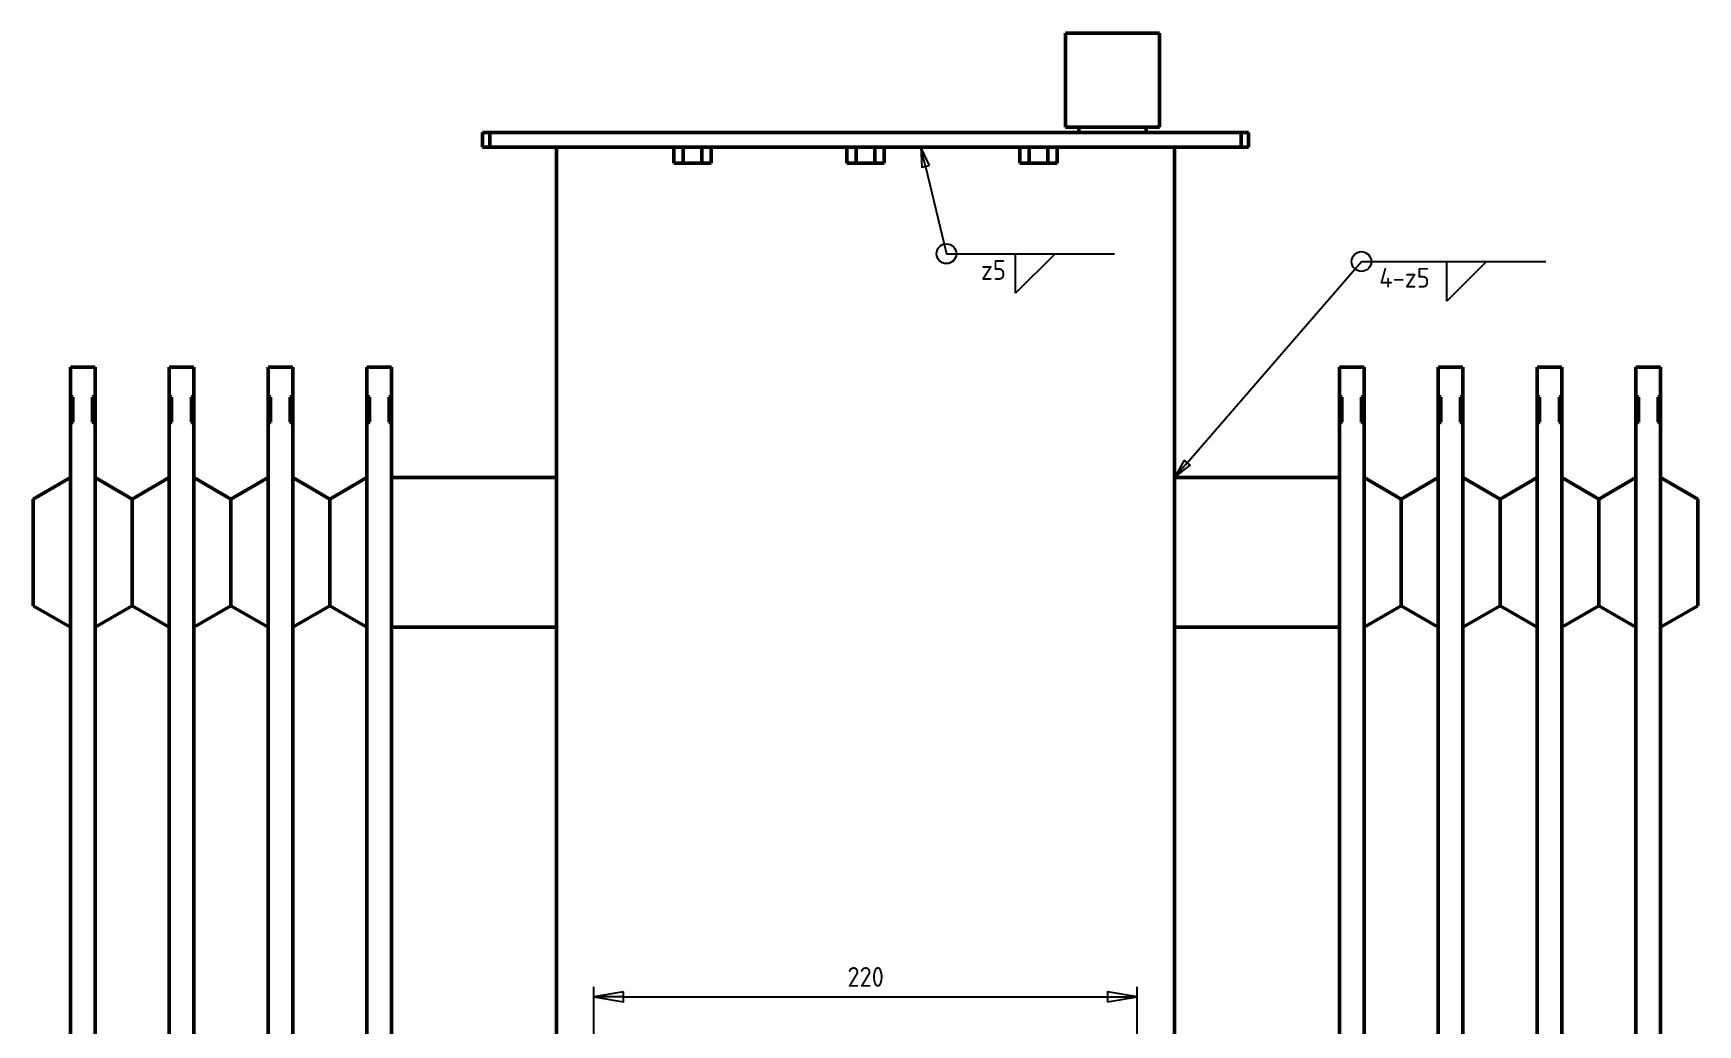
# Model space of a CAD drawing. Header units: millimetres. Extents: x 0 to 3364, y 0 to 2376.
# Drawn here: x 1989 to 2663, y 843 to 1244 of the extents above; entities that cross this region are included whole.
import ezdxf

# ---------------------------------------------------------------- set-up
doc = ezdxf.new("R2010")
doc.units = ezdxf.units.MM
doc.header["$LTSCALE"] = 4
doc.layers.get('0').update_dxf_attribs({"lineweight": 25})
for name, color, linetype, lineweight in [('가시적인 것(ISO)', 7, 'Continuous', 50), ('기호(ISO)', 7, 'Continuous', 25), ('치수(ISO)', 7, 'Continuous', 25)]:
    doc.layers.add(name, color=color, linetype=linetype, lineweight=lineweight)
doc.styles.add('ISO ProportionalPSTEK', font='isocp.shx')
doc.dimstyles.new('PSTEK', dxfattribs={"dimscale": 4, "dimtxt": 2, "dimasz": 3, "dimexe": 1, "dimexo": 1, "dimgap": 1, "dimtad": 1, "dimrnd": 1e-08, "dimdsep": 46, "dimtxsty": 'ISO ProportionalPSTEK', "dimblk": 'Filled-1', "dimcen": 0.09, "dimdle": 10, "dimclrd": 3, "dimclre": 3, "dimclrt": 1, "dimadec": 1, "dimazin": 2, "dimtfac": 1, "dimtmove": 0, "dimatfit": 3, "dimfxl": 0, "dimtolj": 1, "dimlwd": -1, "dimlwe": -1, "dimarcsym": 0})

# ---------------------------------------------------------------- blocks, each defined once
blk = doc.blocks.new('Filled-1')
at = {"color": 0}
for p, q in [((0, 0), (-1, 0.167)), ((-1, 0.167), (-1, -0.167)), ((-1, 0), (0, 0)), ((-1, -0.167), (0, 0))]:
    blk.add_line(p, q, dxfattribs=at)
at = {"color": 0, "flags": 128}
blk.add_lwpolyline([(-1, -0.167), (0, 0), (-1, 0.167), (-1, -0.167)], dxfattribs=at)
at = {"color": 0}
blk.add_solid([(-1, -0.167), (0, 0), (-1, 0.167), (-1, -0.167)], dxfattribs=at)
blk = doc.blocks.new('*D68')
at = {"layer": 'Defpoints', "color": 0, "transparency": 16777216}
for p in [(2436.19, 854.47), (2216.19, 777.77), (2436.19, 778.32)]:
    blk.add_point(p, dxfattribs=at)
at = {"layer": '치수(ISO)', "color": 3, "transparency": 16777216}
for p, q in [((2216.19, 781.77), (2216.19, 858.47)), ((2436.19, 782.32), (2436.19, 858.47)), ((2228.19, 854.47), (2424.19, 854.47))]:
    blk.add_line(p, q, dxfattribs=at)
at = {"layer": '치수(ISO)', "color": 3, "transparency": 16777216, "xscale": 12, "yscale": 12, "zscale": 12, "rotation": 180}
blk.add_blockref('Filled-1', (2216.19, 854.47), dxfattribs=at)
at = {"layer": '치수(ISO)', "color": 3, "transparency": 16777216, "xscale": 12, "yscale": 12, "zscale": 12}
blk.add_blockref('Filled-1', (2436.19, 854.47), dxfattribs=at)
at = {"layer": '치수(ISO)', "color": 1, "transparency": 16777216, "insert": (2318.89, 866.48), "char_height": 8, "attachment_point": 1, "style": 'ISO ProportionalPSTEK'}
blk.add_mtext('\\A1;220', dxfattribs=at)

msp = doc.modelspace()

# ---------------------------------------------------------------- linework, layer by layer
at = {"layer": '가시적인 것(ISO)'}
for p, q in [((2445.1943, 1244.416), (2407.1943, 1244.416)), ((2407.1943, 1206.416), (2407.1943, 1244.416)), ((2445.1943, 1206.416), (2445.1943, 1244.416)), ((2407.1943, 1206.416), (2445.1943, 1206.416)), ((2412.5943, 1206.416), (2412.5943, 1204.316)), ((2439.7943, 1204.316), (2439.7943, 1206.416)), ((2174.1943, 1204.316), (2171.1943, 1204.316)), ((2171.1943, 1204.316), (2171.1943, 1198.316)), ((2174.1943, 1198.316), (2174.1943, 1204.316)), ((2478.1943, 1204.316), (2174.1943, 1204.316)), ((2481.1943, 1204.316), (2478.1943, 1204.316)), ((2478.1943, 1204.316), (2478.1943, 1198.316)), ((2481.1943, 1198.316), (2481.1943, 1204.316)), ((2171.1943, 1198.316), (2174.1943, 1198.316)), ((2174.1943, 1198.316), (2478.1943, 1198.316)), ((2201.1943, 1198.316), (2201.1943, 348.816)), ((2248.6887, 1198.316), (2248.6887, 1191.816)), ((2252.4415, 1198.316), (2252.4415, 1191.816)), ((2259.947, 1198.316), (2259.947, 1191.816)), ((2263.6998, 1198.316), (2263.6998, 1191.816)), ((2318.6887, 1198.316), (2318.6887, 1191.816)), ((2322.4415, 1198.316), (2322.4415, 1191.816)), ((2329.947, 1198.316), (2329.947, 1191.816)), ((2333.6998, 1198.316), (2333.6998, 1191.816)), ((2388.6887, 1198.316), (2388.6887, 1191.816)), ((2392.4415, 1198.316), (2392.4415, 1191.816)), ((2399.947, 1198.316), (2399.947, 1191.816)), ((2403.6998, 1198.316), (2403.6998, 1191.816)), ((2451.1943, 348.816), (2451.1943, 1198.316)), ((2478.1943, 1198.316), (2481.1943, 1198.316)), ((2252.4415, 1191.816), (2248.6887, 1191.816)), ((2259.947, 1191.816), (2252.4415, 1191.816)), ((2263.6998, 1191.816), (2259.947, 1191.816)), ((2322.4415, 1191.816), (2318.6887, 1191.816)), ((2329.947, 1191.816), (2322.4415, 1191.816)), ((2333.6998, 1191.816), (2329.947, 1191.816)), ((2392.4415, 1191.816), (2388.6887, 1191.816)), ((2399.947, 1191.816), (2392.4415, 1191.816)), ((2403.6998, 1191.816), (2399.947, 1191.816)), ((2004.3943, 1109.316), (2004.3943, 1103.2852)), ((2004.3943, 1109.316), (2014.3943, 1109.316)), ((2014.3943, 1103.2852), (2014.3943, 1109.316)), ((2044.3943, 1109.316), (2044.3943, 1103.2852)), ((2044.3943, 1109.316), (2054.3943, 1109.316)), ((2054.3943, 1103.2852), (2054.3943, 1109.316)), ((2084.3943, 1109.316), (2084.3943, 1103.2852)), ((2084.3943, 1109.316), (2094.3943, 1109.316)), ((2094.3943, 1103.2852), (2094.3943, 1109.316)), ((2124.3943, 1109.316), (2124.3943, 1103.2852)), ((2124.3943, 1109.316), (2134.3943, 1109.316)), ((2134.3943, 1103.2852), (2134.3943, 1109.316)), ((2517.9943, 1109.316), (2517.9943, 1103.2852)), ((2527.9943, 1109.316), (2517.9943, 1109.316)), ((2527.9943, 1103.2852), (2527.9943, 1109.316)), ((2557.9943, 1109.316), (2557.9943, 1103.2852)), ((2567.9943, 1109.316), (2557.9943, 1109.316)), ((2567.9943, 1103.2852), (2567.9943, 1109.316)), ((2597.9943, 1109.316), (2597.9943, 1103.2852)), ((2607.9943, 1109.316), (2597.9943, 1109.316)), ((2607.9943, 1103.2852), (2607.9943, 1109.316)), ((2637.9943, 1109.316), (2637.9943, 1103.2852)), ((2647.9943, 1109.316), (2637.9943, 1109.316)), ((2647.9943, 1103.2852), (2647.9943, 1109.316)), ((2004.3943, 1097.5352), (2004.3943, 1103.2852)), ((2014.3943, 1103.2852), (2014.3943, 1097.5352)), ((2044.3943, 1097.5352), (2044.3943, 1103.2852)), ((2054.3943, 1103.2852), (2054.3943, 1097.5352)), ((2084.3943, 1097.5352), (2084.3943, 1103.2852)), ((2094.3943, 1103.2852), (2094.3943, 1097.5352)), ((2124.3943, 1097.5352), (2124.3943, 1103.2852)), ((2134.3943, 1103.2852), (2134.3943, 1097.5352)), ((2517.9943, 1097.5352), (2517.9943, 1103.2852)), ((2527.9943, 1103.2852), (2527.9943, 1097.5352)), ((2557.9943, 1097.5352), (2557.9943, 1103.2852)), ((2567.9943, 1103.2852), (2567.9943, 1097.5352)), ((2597.9943, 1097.5352), (2597.9943, 1103.2852)), ((2607.9943, 1103.2852), (2607.9943, 1097.5352)), ((2637.9943, 1097.5352), (2637.9943, 1103.2852)), ((2647.9943, 1103.2852), (2647.9943, 1097.5352)), ((2004.3943, 1097.5352), (2005.3943, 1097.1015)), ((2004.3943, 1086.6161), (2004.3943, 1097.5352)), ((2005.3943, 1097.1015), (2005.3943, 1087.0499)), ((2013.3943, 1097.1015), (2014.3943, 1097.5352)), ((2013.3943, 1087.0499), (2013.3943, 1097.1015)), ((2014.3943, 1097.5352), (2014.3943, 1086.6161)), ((2044.3943, 1097.5352), (2045.3943, 1097.1015)), ((2044.3943, 1086.6161), (2044.3943, 1097.5352)), ((2045.3943, 1097.1015), (2045.3943, 1087.0499)), ((2053.3943, 1097.1015), (2054.3943, 1097.5352)), ((2053.3943, 1087.0499), (2053.3943, 1097.1015)), ((2054.3943, 1097.5352), (2054.3943, 1086.6161)), ((2084.3943, 1097.5352), (2085.3943, 1097.1015)), ((2084.3943, 1086.6161), (2084.3943, 1097.5352)), ((2085.3943, 1097.1015), (2085.3943, 1087.0499)), ((2093.3943, 1097.1015), (2094.3943, 1097.5352)), ((2093.3943, 1087.0499), (2093.3943, 1097.1015)), ((2094.3943, 1097.5352), (2094.3943, 1086.6161)), ((2124.3943, 1097.5352), (2125.3943, 1097.1015)), ((2124.3943, 1086.6161), (2124.3943, 1097.5352)), ((2125.3943, 1097.1015), (2125.3943, 1087.0499)), ((2133.3943, 1097.1015), (2134.3943, 1097.5352)), ((2133.3943, 1087.0499), (2133.3943, 1097.1015)), ((2134.3943, 1097.5352), (2134.3943, 1086.6161)), ((2517.9943, 1097.5352), (2518.9943, 1097.1015)), ((2517.9943, 1086.6161), (2517.9943, 1097.5352)), ((2518.9943, 1097.1015), (2518.9943, 1087.0499)), ((2526.9943, 1097.1015), (2527.9943, 1097.5352)), ((2526.9943, 1087.0499), (2526.9943, 1097.1015)), ((2527.9943, 1097.5352), (2527.9943, 1086.6161)), ((2557.9943, 1097.5352), (2558.9943, 1097.1015)), ((2557.9943, 1086.6161), (2557.9943, 1097.5352)), ((2558.9943, 1097.1015), (2558.9943, 1087.0499)), ((2566.9943, 1097.1015), (2567.9943, 1097.5352)), ((2566.9943, 1087.0499), (2566.9943, 1097.1015)), ((2567.9943, 1097.5352), (2567.9943, 1086.6161)), ((2597.9943, 1097.5352), (2598.9943, 1097.1015)), ((2597.9943, 1086.6161), (2597.9943, 1097.5352)), ((2598.9943, 1097.1015), (2598.9943, 1087.0499)), ((2606.9943, 1097.1015), (2607.9943, 1097.5352)), ((2606.9943, 1087.0499), (2606.9943, 1097.1015)), ((2607.9943, 1097.5352), (2607.9943, 1086.6161)), ((2637.9943, 1097.5352), (2638.9943, 1097.1015)), ((2637.9943, 1086.6161), (2637.9943, 1097.5352)), ((2638.9943, 1097.1015), (2638.9943, 1087.0499)), ((2646.9943, 1097.1015), (2647.9943, 1097.5352)), ((2646.9943, 1087.0499), (2646.9943, 1097.1015)), ((2647.9943, 1097.5352), (2647.9943, 1086.6161)), ((2005.3943, 1087.0499), (2004.3943, 1086.6161)), ((2004.3943, 1080.7742), (2004.3943, 1086.6161)), ((2014.3943, 1086.6161), (2013.3943, 1087.0499)), ((2014.3943, 1086.6161), (2014.3943, 1080.7742)), ((2045.3943, 1087.0499), (2044.3943, 1086.6161)), ((2044.3943, 1080.7742), (2044.3943, 1086.6161)), ((2054.3943, 1086.6161), (2053.3943, 1087.0499)), ((2054.3943, 1086.6161), (2054.3943, 1080.7742)), ((2085.3943, 1087.0499), (2084.3943, 1086.6161)), ((2084.3943, 1080.7742), (2084.3943, 1086.6161)), ((2094.3943, 1086.6161), (2093.3943, 1087.0499)), ((2094.3943, 1086.6161), (2094.3943, 1080.7742)), ((2125.3943, 1087.0499), (2124.3943, 1086.6161)), ((2124.3943, 1080.7742), (2124.3943, 1086.6161)), ((2134.3943, 1086.6161), (2133.3943, 1087.0499)), ((2134.3943, 1086.6161), (2134.3943, 1080.7742)), ((2518.9943, 1087.0499), (2517.9943, 1086.6161)), ((2517.9943, 1080.7742), (2517.9943, 1086.6161)), ((2527.9943, 1086.6161), (2526.9943, 1087.0499)), ((2527.9943, 1086.6161), (2527.9943, 1080.7742)), ((2558.9943, 1087.0499), (2557.9943, 1086.6161)), ((2557.9943, 1080.7742), (2557.9943, 1086.6161)), ((2567.9943, 1086.6161), (2566.9943, 1087.0499)), ((2567.9943, 1086.6161), (2567.9943, 1080.7742)), ((2598.9943, 1087.0499), (2597.9943, 1086.6161)), ((2597.9943, 1080.7742), (2597.9943, 1086.6161)), ((2607.9943, 1086.6161), (2606.9943, 1087.0499)), ((2607.9943, 1086.6161), (2607.9943, 1080.7742)), ((2638.9943, 1087.0499), (2637.9943, 1086.6161)), ((2637.9943, 1080.7742), (2637.9943, 1086.6161)), ((2647.9943, 1086.6161), (2646.9943, 1087.0499)), ((2647.9943, 1086.6161), (2647.9943, 1080.7742)), ((2004.3943, 1080.7742), (2004.3943, 1057.2819)), ((2014.3943, 1057.2819), (2014.3943, 1080.7742)), ((2044.3943, 1080.7742), (2044.3943, 1057.2819)), ((2054.3943, 1057.2819), (2054.3943, 1080.7742)), ((2084.3943, 1080.7742), (2084.3943, 1057.2819)), ((2094.3943, 1057.2819), (2094.3943, 1080.7742)), ((2124.3943, 1080.7742), (2124.3943, 1057.2819)), ((2134.3943, 1057.2819), (2134.3943, 1080.7742)), ((2517.9943, 1080.7742), (2517.9943, 1057.2819)), ((2527.9943, 1057.2819), (2527.9943, 1080.7742)), ((2557.9943, 1080.7742), (2557.9943, 1057.2819)), ((2567.9943, 1057.2819), (2567.9943, 1080.7742)), ((2597.9943, 1080.7742), (2597.9943, 1057.2819)), ((2607.9943, 1057.2819), (2607.9943, 1080.7742)), ((2637.9943, 1080.7742), (2637.9943, 1057.2819)), ((2647.9943, 1057.2819), (2647.9943, 1080.7742)), ((1989.3943, 1055.9057), (2004.3943, 1064.566)), ((2029.3943, 1055.9057), (2014.3943, 1064.566)), ((2029.3943, 1055.9057), (2044.3943, 1064.566)), ((2069.3943, 1055.9057), (2054.3943, 1064.566)), ((2069.3943, 1055.9057), (2084.3943, 1064.566)), ((2109.3943, 1055.9057), (2094.3943, 1064.566)), ((2109.3943, 1055.9057), (2124.3943, 1064.566)), ((2134.3943, 1064.566), (2201.1943, 1064.566)), ((2517.9943, 1064.566), (2451.1943, 1064.566)), ((2542.9943, 1055.9057), (2527.9943, 1064.566)), ((2542.9943, 1055.9057), (2557.9943, 1064.566)), ((2582.9943, 1055.9057), (2567.9943, 1064.566)), ((2582.9943, 1055.9057), (2597.9943, 1064.566)), ((2622.9943, 1055.9057), (2607.9943, 1064.566)), ((2622.9943, 1055.9057), (2637.9943, 1064.566)), ((2662.9943, 1055.9057), (2647.9943, 1064.566)), ((1989.3943, 1055.9057), (1989.3943, 1012.7262)), ((2004.3943, 411.35), (2004.3943, 1057.2819)), ((2014.3943, 1057.2819), (2014.3943, 411.35)), ((2029.3943, 1055.9057), (2029.3943, 1012.7262)), ((2044.3943, 411.35), (2044.3943, 1057.2819)), ((2054.3943, 1057.2819), (2054.3943, 411.35)), ((2069.3943, 1055.9057), (2069.3943, 1012.7262)), ((2084.3943, 411.35), (2084.3943, 1057.2819)), ((2094.3943, 1057.2819), (2094.3943, 411.35)), ((2109.3943, 1055.9057), (2109.3943, 1012.7262)), ((2124.3943, 411.35), (2124.3943, 1057.2819)), ((2134.3943, 1057.2819), (2134.3943, 411.35)), ((2517.9943, 411.35), (2517.9943, 1057.2819)), ((2527.9943, 1057.2819), (2527.9943, 411.35)), ((2542.9943, 1012.7262), (2542.9943, 1055.9057)), ((2557.9943, 411.35), (2557.9943, 1057.2819)), ((2567.9943, 1057.2819), (2567.9943, 411.35)), ((2582.9943, 1012.7262), (2582.9943, 1055.9057)), ((2597.9943, 411.35), (2597.9943, 1057.2819)), ((2607.9943, 1057.2819), (2607.9943, 411.35)), ((2622.9943, 1012.7262), (2622.9943, 1055.9057)), ((2637.9943, 411.35), (2637.9943, 1057.2819)), ((2647.9943, 1057.2819), (2647.9943, 411.35)), ((2662.9943, 1012.7262), (2662.9943, 1055.9057)), ((1989.3943, 1012.7262), (2004.3943, 1004.066)), ((2029.3943, 1012.7262), (2014.3943, 1004.066)), ((2029.3943, 1012.7262), (2044.3943, 1004.066)), ((2069.3943, 1012.7262), (2054.3943, 1004.066)), ((2069.3943, 1012.7262), (2084.3943, 1004.066)), ((2109.3943, 1012.7262), (2094.3943, 1004.066)), ((2109.3943, 1012.7262), (2124.3943, 1004.066)), ((2542.9943, 1012.7262), (2527.9943, 1004.066)), ((2542.9943, 1012.7262), (2557.9943, 1004.066)), ((2582.9943, 1012.7262), (2567.9943, 1004.066)), ((2582.9943, 1012.7262), (2597.9943, 1004.066)), ((2622.9943, 1012.7262), (2607.9943, 1004.066)), ((2622.9943, 1012.7262), (2637.9943, 1004.066)), ((2662.9943, 1012.7262), (2647.9943, 1004.066)), ((2134.3943, 1004.066), (2201.1943, 1004.066)), ((2517.9943, 1004.066), (2451.1943, 1004.066))]:
    msp.add_line(p, q, dxfattribs=at)
at = {"layer": '기호(ISO)', "color": 3}
for p, q in [((2350.503, 1190.5356), (2348.6413, 1198.316)), ((2352.0591, 1190.9079), (2348.6413, 1198.316)), ((2348.6413, 1198.316), (2348.9469, 1190.1633)), ((2348.9469, 1190.1633), (2352.0591, 1190.9079)), ((2350.503, 1190.5356), (2358.9634, 1155.1777)), ((2358.9634, 1155.1777), (2426.9634, 1155.1777)), ((2456.4299, 1070.6147), (2526.9043, 1152.0334)), ((2526.9043, 1152.0334), (2540.3289, 1152.0334)), ((2530.3289, 1152.0334), (2601.4969, 1152.0334)), ((2455.2202, 1071.6619), (2451.1943, 1064.566)), ((2457.6397, 1069.5676), (2455.2202, 1071.6619)), ((2456.4299, 1070.6147), (2451.1943, 1064.566)), ((2451.1943, 1064.566), (2457.6397, 1069.5676))]:
    msp.add_line(p, q, dxfattribs=at)
at = {"layer": '기호(ISO)'}
for p, q in [((2386.9634, 1155.1777), (2402.9634, 1155.1777)), ((2402.9634, 1155.1777), (2386.9634, 1139.1777)), ((2386.9634, 1139.1777), (2386.9634, 1155.1777)), ((2561.4969, 1152.0334), (2577.4969, 1152.0334)), ((2577.4969, 1152.0334), (2561.4969, 1136.0334)), ((2561.4969, 1136.0334), (2561.4969, 1152.0334))]:
    msp.add_line(p, q, dxfattribs=at)
at = {"layer": '기호(ISO)', "color": 3, "flags": 128}
for points in [[(2352.059, 1190.908), (2348.6414, 1198.316), (2348.947, 1190.1633), (2352.059, 1190.908)], [(2455.2202, 1071.6619), (2451.1943, 1064.566), (2457.6398, 1069.5676), (2455.2202, 1071.6619)]]:
    msp.add_lwpolyline(points, dxfattribs=at)
at = {"layer": '기호(ISO)'}
for centre in [(2358.9634, 1155.1777), (2526.9043, 1152.0334)]:
    msp.add_circle(centre, 4, dxfattribs=at)
at = {"layer": '기호(ISO)', "color": 3}
for points in [[(2352.059, 1190.908), (2348.6414, 1198.316), (2348.947, 1190.1633), (2352.059, 1190.908)], [(2455.2202, 1071.6619), (2451.1943, 1064.566), (2457.6398, 1069.5676), (2455.2202, 1071.6619)]]:
    msp.add_solid(points, dxfattribs=at)

# ---------------------------------------------------------------- texts
at = {"layer": '기호(ISO)', "color": 1, "char_height": 8, "attachment_point": 7, "style": 'ISO ProportionalPSTEK'}
for s, insert in [('z5', (2372.8913, 1144.606)), ('4-z5', (2534.1235, 1141.4618))]:
    msp.add_mtext(s, dxfattribs=dict(at, insert=insert))

# ---------------------------------------------------------------- dimensions: what is measured, and where the dimension line sits
at = {"layer": '치수(ISO)', "color": 3}
dim = msp.add_linear_dim(base=(2436.1943, 854.4736), p1=(2216.1943, 777.7745), p2=(2436.1943, 778.316), dimstyle='PSTEK', override={"dimdec": 2, "dimtp": 0, "dimtm": 0, "dimtdec": 2, "dimtofl": 0, "dimatfit": 1}, dxfattribs=at)
dim.commit()
dim.dimension.update_dxf_attribs({"geometry": '*D68', "text_midpoint": (2326.1943, 854.4736), "dimtype": 160})

doc.saveas('drawing.dxf')
